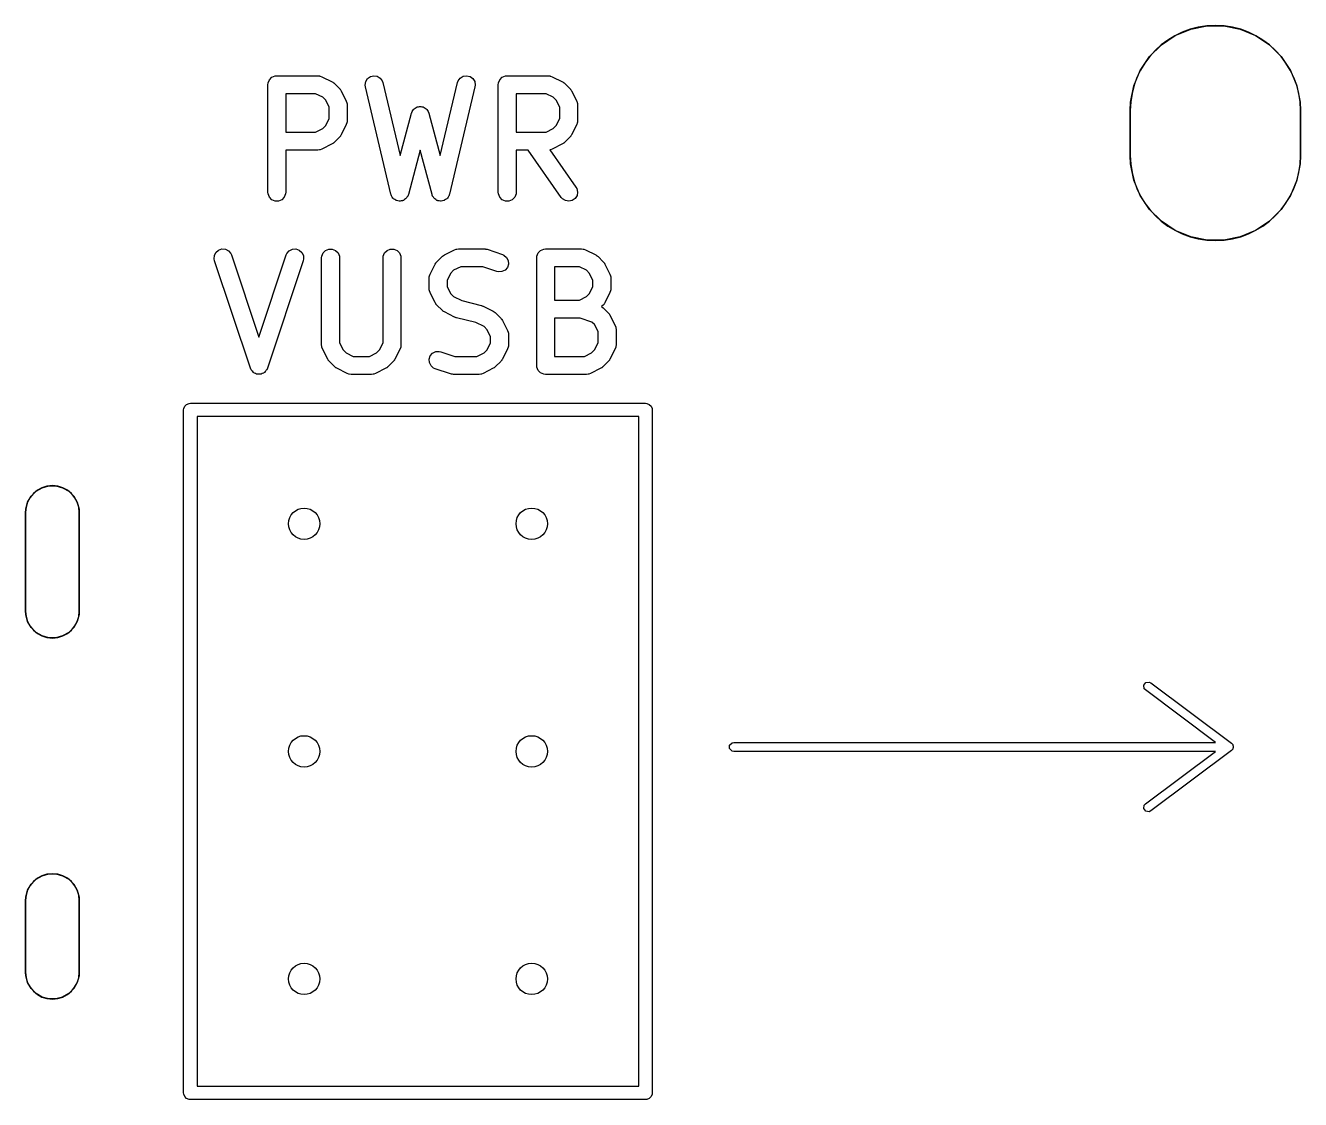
# Model space of a CAD drawing. Extents: x 0.28 to 2.12, y 0.23 to 2.15.
# Drawn here: x 0.93 to 1.49, y 0.229 to 0.701 of the extents above; entities that cross this region are included whole.
import ezdxf

# ---------------------------------------------------------------- set-up
doc = ezdxf.new("R2010")
doc.units = 0
doc.header["$MEASUREMENT"] = 0
doc.layers.add('BLACK', color=7, linetype='CONTINUOUS')

msp = doc.modelspace()

# ---------------------------------------------------------------- linework, layer by layer
at = {"layer": 'BLACK', "linetype": 'CONTINUOUS'}
for p, q in [((1.4419, 0.69918), (1.44909, 0.70061)), ((1.44909, 0.70061), (1.45642, 0.70061)), ((1.45642, 0.70061), (1.46361, 0.69918)), ((1.42903, 0.6923), (1.43512, 0.69637)), ((1.43512, 0.69637), (1.4419, 0.69918)), ((1.46361, 0.69918), (1.47039, 0.69637)), ((1.47039, 0.69637), (1.47648, 0.6923)), ((1.42384, 0.68711), (1.42903, 0.6923)), ((1.47648, 0.6923), (1.48167, 0.68711)), ((1.41977, 0.68102), (1.42384, 0.68711)), ((1.48167, 0.68711), (1.48574, 0.68102)), ((1.03708, 0.67696), (1.03817, 0.67804)), ((1.03817, 0.67804), (1.03959, 0.67863)), ((1.03959, 0.67863), (1.04035, 0.67871)), ((1.04035, 0.67871), (1.05835, 0.67871)), ((1.05835, 0.67871), (1.05912, 0.67863)), ((1.05912, 0.67863), (1.05925, 0.67858)), ((1.05925, 0.67858), (1.05939, 0.67857)), ((1.05939, 0.67857), (1.06011, 0.67829)), ((1.06011, 0.67829), (1.06461, 0.67604)), ((1.08021, 0.67745), (1.08146, 0.67835)), ((1.08146, 0.67835), (1.08295, 0.67871)), ((1.08295, 0.67871), (1.08447, 0.67846)), ((1.08447, 0.67846), (1.08578, 0.67766)), ((1.12092, 0.67766), (1.12222, 0.67846)), ((1.12222, 0.67846), (1.12374, 0.67871)), ((1.12374, 0.67871), (1.12524, 0.67835)), ((1.12524, 0.67835), (1.12648, 0.67745)), ((1.13832, 0.67696), (1.1394, 0.67804)), ((1.1394, 0.67804), (1.14082, 0.67863)), ((1.14082, 0.67863), (1.14159, 0.67871)), ((1.14159, 0.67871), (1.15959, 0.67871)), ((1.15959, 0.67871), (1.16036, 0.67863)), ((1.16036, 0.67863), (1.16049, 0.67858)), ((1.16049, 0.67858), (1.16063, 0.67857)), ((1.16063, 0.67857), (1.16135, 0.67829)), ((1.16135, 0.67829), (1.16585, 0.67604)), ((1.41696, 0.67424), (1.41977, 0.68102)), ((1.48574, 0.68102), (1.48855, 0.67424)), ((1.03642, 0.67477), (1.03649, 0.67554)), ((1.03642, 0.62753), (1.03642, 0.67477)), ((1.03649, 0.67554), (1.03708, 0.67696)), ((1.06461, 0.67604), (1.06494, 0.67583)), ((1.06494, 0.67583), (1.06504, 0.6758)), ((1.06504, 0.6758), (1.06515, 0.67571)), ((1.06515, 0.67571), (1.06527, 0.67563)), ((1.06527, 0.67563), (1.06533, 0.67555)), ((1.06533, 0.67555), (1.06564, 0.67531)), ((1.06564, 0.67531), (1.06789, 0.67306)), ((1.06789, 0.67306), (1.06813, 0.67275)), ((1.06813, 0.67275), (1.06821, 0.67269)), ((1.06821, 0.67269), (1.06829, 0.67257)), ((1.06829, 0.67257), (1.06837, 0.67246)), ((1.06837, 0.67246), (1.06841, 0.67236)), ((1.06841, 0.67236), (1.06862, 0.67203)), ((1.07916, 0.67462), (1.07941, 0.67614)), ((1.07927, 0.67386), (1.07916, 0.67462)), ((1.09052, 0.62662), (1.07927, 0.67386)), ((1.07941, 0.67614), (1.08021, 0.67745)), ((1.08578, 0.67766), (1.08668, 0.67641)), ((1.08668, 0.67641), (1.08693, 0.67568)), ((1.08693, 0.67568), (1.09456, 0.64362)), ((1.11213, 0.64362), (1.11976, 0.67568)), ((1.12742, 0.67386), (1.11618, 0.62662)), ((1.11976, 0.67568), (1.12002, 0.67641)), ((1.12002, 0.67641), (1.12092, 0.67766)), ((1.12648, 0.67745), (1.12729, 0.67614)), ((1.12729, 0.67614), (1.12753, 0.67462)), ((1.12753, 0.67462), (1.12742, 0.67386)), ((1.13765, 0.67477), (1.13773, 0.67554)), ((1.13765, 0.62753), (1.13765, 0.67477)), ((1.13773, 0.67554), (1.13832, 0.67696)), ((1.16585, 0.67604), (1.16618, 0.67583)), ((1.16618, 0.67583), (1.16628, 0.6758)), ((1.16628, 0.6758), (1.16638, 0.67571)), ((1.16638, 0.67571), (1.1665, 0.67563)), ((1.1665, 0.67563), (1.16657, 0.67555)), ((1.16657, 0.67555), (1.16687, 0.67531)), ((1.16687, 0.67531), (1.16912, 0.67306)), ((1.16912, 0.67306), (1.16937, 0.67275)), ((1.16937, 0.67275), (1.16945, 0.67269)), ((1.16945, 0.67269), (1.16952, 0.67257)), ((1.16952, 0.67257), (1.16961, 0.67246)), ((1.16961, 0.67246), (1.16965, 0.67236)), ((1.16965, 0.67236), (1.16986, 0.67203)), ((1.41553, 0.66705), (1.41696, 0.67424)), ((1.48855, 0.67424), (1.48998, 0.66705)), ((1.05742, 0.67083), (1.04429, 0.67083)), ((1.04429, 0.67083), (1.04429, 0.65396)), ((1.06052, 0.66929), (1.05742, 0.67083)), ((1.06187, 0.66794), (1.06052, 0.66929)), ((1.06341, 0.66484), (1.06187, 0.66794)), ((1.06862, 0.67203), (1.07087, 0.66753)), ((1.07087, 0.66753), (1.07115, 0.66681)), ((1.07115, 0.66681), (1.07116, 0.66667)), ((1.15866, 0.67083), (1.14553, 0.67083)), ((1.14553, 0.67083), (1.14553, 0.65396)), ((1.16176, 0.66929), (1.15866, 0.67083)), ((1.1631, 0.66794), (1.16176, 0.66929)), ((1.16465, 0.66484), (1.1631, 0.66794)), ((1.16986, 0.67203), (1.17211, 0.66753)), ((1.17211, 0.66753), (1.17239, 0.66681)), ((1.17239, 0.66681), (1.1724, 0.66667)), ((1.41535, 0.66339), (1.41553, 0.66705)), ((1.48998, 0.66705), (1.49016, 0.66339)), ((1.06341, 0.65995), (1.06341, 0.66484)), ((1.07116, 0.66667), (1.07121, 0.66654)), ((1.07121, 0.66654), (1.07129, 0.66577)), ((1.07129, 0.66577), (1.07129, 0.65902)), ((1.09456, 0.64362), (1.09954, 0.66229)), ((1.09954, 0.66229), (1.09961, 0.66247)), ((1.09961, 0.66247), (1.09962, 0.66254)), ((1.09962, 0.66254), (1.09967, 0.66263)), ((1.09967, 0.66263), (1.09981, 0.66301)), ((1.09981, 0.66301), (1.10013, 0.66342)), ((1.10013, 0.66342), (1.10039, 0.66387)), ((1.10039, 0.66387), (1.10059, 0.66403)), ((1.10059, 0.66403), (1.10075, 0.66423)), ((1.10075, 0.66423), (1.1012, 0.66449)), ((1.1012, 0.66449), (1.10161, 0.66481)), ((1.10161, 0.66481), (1.10186, 0.66487)), ((1.10186, 0.66487), (1.10208, 0.665)), ((1.10208, 0.665), (1.10259, 0.66507)), ((1.10259, 0.66507), (1.10309, 0.6652)), ((1.10309, 0.6652), (1.10335, 0.66517)), ((1.10335, 0.66517), (1.1036, 0.6652)), ((1.1036, 0.6652), (1.1041, 0.66507)), ((1.1041, 0.66507), (1.10462, 0.665)), ((1.10462, 0.665), (1.10484, 0.66487)), ((1.10484, 0.66487), (1.10508, 0.66481)), ((1.10508, 0.66481), (1.1055, 0.66449)), ((1.1055, 0.66449), (1.10595, 0.66423)), ((1.10595, 0.66423), (1.1061, 0.66403)), ((1.1061, 0.66403), (1.1063, 0.66387)), ((1.1063, 0.66387), (1.10656, 0.66342)), ((1.10656, 0.66342), (1.10688, 0.66301)), ((1.10688, 0.66301), (1.10702, 0.66263)), ((1.10702, 0.66263), (1.10707, 0.66254)), ((1.10707, 0.66254), (1.10708, 0.66247)), ((1.10708, 0.66247), (1.10715, 0.66229)), ((1.10715, 0.66229), (1.11213, 0.64362)), ((1.16465, 0.65995), (1.16465, 0.66484)), ((1.1724, 0.66667), (1.17245, 0.66654)), ((1.17245, 0.66654), (1.17253, 0.66577)), ((1.17253, 0.66577), (1.17253, 0.65902)), ((1.41535, 0.6437), (1.41535, 0.66339)), ((1.41535, 0.66339), (1.41535, 0.6437)), ((1.49016, 0.66339), (1.49016, 0.6437)), ((1.49016, 0.6437), (1.49016, 0.66339)), ((1.05742, 0.65396), (1.06052, 0.65551)), ((1.06052, 0.65551), (1.06187, 0.65686)), ((1.06187, 0.65686), (1.06341, 0.65995)), ((1.07087, 0.65726), (1.06862, 0.65276)), ((1.07115, 0.65798), (1.07087, 0.65726)), ((1.07116, 0.65812), (1.07115, 0.65798)), ((1.07121, 0.65826), (1.07116, 0.65812)), ((1.07129, 0.65902), (1.07121, 0.65826)), ((1.15866, 0.65396), (1.16176, 0.65551)), ((1.16176, 0.65551), (1.1631, 0.65686)), ((1.1631, 0.65686), (1.16465, 0.65995)), ((1.17211, 0.65726), (1.16986, 0.65276)), ((1.17239, 0.65798), (1.17211, 0.65726)), ((1.1724, 0.65812), (1.17239, 0.65798)), ((1.17245, 0.65826), (1.1724, 0.65812)), ((1.17253, 0.65902), (1.17245, 0.65826)), ((1.04429, 0.65396), (1.05742, 0.65396)), ((1.06789, 0.65174), (1.06564, 0.64949)), ((1.06813, 0.65204), (1.06789, 0.65174)), ((1.06821, 0.65211), (1.06813, 0.65204)), ((1.06829, 0.65223), (1.06821, 0.65211)), ((1.06837, 0.65234), (1.06829, 0.65223)), ((1.06841, 0.65243), (1.06837, 0.65234)), ((1.06862, 0.65276), (1.06841, 0.65243)), ((1.14553, 0.65396), (1.15866, 0.65396)), ((1.16912, 0.65174), (1.16687, 0.64949)), ((1.16937, 0.65204), (1.16912, 0.65174)), ((1.16945, 0.65211), (1.16937, 0.65204)), ((1.16952, 0.65223), (1.16945, 0.65211)), ((1.16961, 0.65234), (1.16952, 0.65223)), ((1.16965, 0.65243), (1.16961, 0.65234)), ((1.16986, 0.65276), (1.16965, 0.65243)), ((1.05835, 0.64609), (1.04429, 0.64609)), ((1.04429, 0.64609), (1.04429, 0.62753)), ((1.05912, 0.64616), (1.05835, 0.64609)), ((1.05925, 0.64622), (1.05912, 0.64616)), ((1.05939, 0.64623), (1.05925, 0.64622)), ((1.06011, 0.6465), (1.05939, 0.64623)), ((1.06461, 0.64875), (1.06011, 0.6465)), ((1.06494, 0.64896), (1.06461, 0.64875)), ((1.06504, 0.649), (1.06494, 0.64896)), ((1.06515, 0.64909), (1.06504, 0.649)), ((1.06527, 0.64916), (1.06515, 0.64909)), ((1.06533, 0.64924), (1.06527, 0.64916)), ((1.06564, 0.64949), (1.06533, 0.64924)), ((1.10335, 0.64599), (1.09815, 0.62651)), ((1.10854, 0.62651), (1.10335, 0.64599)), ((1.15079, 0.64609), (1.14553, 0.64609)), ((1.14553, 0.64609), (1.14553, 0.62753)), ((1.16536, 0.62527), (1.15079, 0.64609)), ((1.16036, 0.64616), (1.16035, 0.64616)), ((1.16035, 0.64616), (1.17181, 0.62978)), ((1.16049, 0.64622), (1.16036, 0.64616)), ((1.16063, 0.64623), (1.16049, 0.64622)), ((1.16135, 0.6465), (1.16063, 0.64623)), ((1.16585, 0.64875), (1.16135, 0.6465)), ((1.16618, 0.64896), (1.16585, 0.64875)), ((1.16628, 0.649), (1.16618, 0.64896)), ((1.16638, 0.64909), (1.16628, 0.649)), ((1.1665, 0.64916), (1.16638, 0.64909)), ((1.16657, 0.64924), (1.1665, 0.64916)), ((1.16687, 0.64949), (1.16657, 0.64924)), ((1.41553, 0.64003), (1.41535, 0.6437)), ((1.41696, 0.63284), (1.41553, 0.64003)), ((1.48998, 0.64003), (1.48855, 0.63284)), ((1.49016, 0.6437), (1.48998, 0.64003)), ((1.03649, 0.62676), (1.03642, 0.62753)), ((1.04429, 0.62753), (1.04422, 0.62676)), ((1.13773, 0.62676), (1.13765, 0.62753)), ((1.14553, 0.62753), (1.14545, 0.62676)), ((1.17181, 0.62978), (1.17219, 0.62911)), ((1.17219, 0.62911), (1.17252, 0.62761)), ((1.17252, 0.62761), (1.17226, 0.6261)), ((1.41977, 0.62607), (1.41696, 0.63284)), ((1.48855, 0.63284), (1.48574, 0.62607)), ((1.03708, 0.62534), (1.03649, 0.62676)), ((1.03817, 0.62425), (1.03708, 0.62534)), ((1.03959, 0.62367), (1.03817, 0.62425)), ((1.04112, 0.62367), (1.03959, 0.62367)), ((1.04254, 0.62425), (1.04112, 0.62367)), ((1.04363, 0.62534), (1.04254, 0.62425)), ((1.04422, 0.62676), (1.04363, 0.62534)), ((1.09061, 0.62635), (1.09052, 0.62662)), ((1.09062, 0.62626), (1.09061, 0.62635)), ((1.09067, 0.62617), (1.09062, 0.62626)), ((1.09077, 0.62589), (1.09067, 0.62617)), ((1.0911, 0.62542), (1.09077, 0.62589)), ((1.09139, 0.62493), (1.0911, 0.62542)), ((1.09155, 0.6248), (1.09139, 0.62493)), ((1.09167, 0.62464), (1.09155, 0.6248)), ((1.09216, 0.62434), (1.09167, 0.62464)), ((1.09261, 0.62399), (1.09216, 0.62434)), ((1.09281, 0.62394), (1.09261, 0.62399)), ((1.09298, 0.62384), (1.09281, 0.62394)), ((1.09354, 0.62375), (1.09298, 0.62384)), ((1.09409, 0.6236), (1.09354, 0.62375)), ((1.0943, 0.62362), (1.09409, 0.6236)), ((1.09449, 0.62359), (1.0943, 0.62362)), ((1.09505, 0.62373), (1.09449, 0.62359)), ((1.09562, 0.6238), (1.09505, 0.62373)), ((1.09579, 0.6239), (1.09562, 0.6238)), ((1.09599, 0.62395), (1.09579, 0.6239)), ((1.09645, 0.62428), (1.09599, 0.62395)), ((1.09695, 0.62457), (1.09645, 0.62428)), ((1.09707, 0.62473), (1.09695, 0.62457)), ((1.09723, 0.62485), (1.09707, 0.62473)), ((1.09753, 0.62534), (1.09723, 0.62485)), ((1.09788, 0.62579), (1.09753, 0.62534)), ((1.09799, 0.62607), (1.09788, 0.62579)), ((1.09804, 0.62616), (1.09799, 0.62607)), ((1.09805, 0.62625), (1.09804, 0.62616)), ((1.09815, 0.62651), (1.09805, 0.62625)), ((1.10864, 0.62625), (1.10854, 0.62651)), ((1.10865, 0.62616), (1.10864, 0.62625)), ((1.10871, 0.62607), (1.10865, 0.62616)), ((1.10881, 0.62579), (1.10871, 0.62607)), ((1.10916, 0.62534), (1.10881, 0.62579)), ((1.10946, 0.62485), (1.10916, 0.62534)), ((1.10962, 0.62473), (1.10946, 0.62485)), ((1.10975, 0.62457), (1.10962, 0.62473)), ((1.11024, 0.62428), (1.10975, 0.62457)), ((1.1107, 0.62395), (1.11024, 0.62428)), ((1.1109, 0.6239), (1.1107, 0.62395)), ((1.11108, 0.6238), (1.1109, 0.6239)), ((1.11164, 0.62373), (1.11108, 0.6238)), ((1.1122, 0.62359), (1.11164, 0.62373)), ((1.1124, 0.62362), (1.1122, 0.62359)), ((1.1126, 0.6236), (1.1124, 0.62362)), ((1.11315, 0.62375), (1.1126, 0.6236)), ((1.11371, 0.62384), (1.11315, 0.62375)), ((1.11389, 0.62394), (1.11371, 0.62384)), ((1.11408, 0.62399), (1.11389, 0.62394)), ((1.11454, 0.62434), (1.11408, 0.62399)), ((1.11502, 0.62464), (1.11454, 0.62434)), ((1.11514, 0.6248), (1.11502, 0.62464)), ((1.1153, 0.62493), (1.11514, 0.6248)), ((1.11559, 0.62542), (1.1153, 0.62493)), ((1.11592, 0.62589), (1.11559, 0.62542)), ((1.11602, 0.62617), (1.11592, 0.62589)), ((1.11607, 0.62626), (1.11602, 0.62617)), ((1.11608, 0.62635), (1.11607, 0.62626)), ((1.11618, 0.62662), (1.11608, 0.62635)), ((1.13832, 0.62534), (1.13773, 0.62676)), ((1.1394, 0.62425), (1.13832, 0.62534)), ((1.14082, 0.62367), (1.1394, 0.62425)), ((1.14236, 0.62367), (1.14082, 0.62367)), ((1.14378, 0.62425), (1.14236, 0.62367)), ((1.14487, 0.62534), (1.14378, 0.62425)), ((1.14545, 0.62676), (1.14487, 0.62534)), ((1.16587, 0.62468), (1.16536, 0.62527)), ((1.16716, 0.62386), (1.16587, 0.62468)), ((1.16867, 0.62359), (1.16716, 0.62386)), ((1.17017, 0.62392), (1.16867, 0.62359)), ((1.17143, 0.6248), (1.17017, 0.62392)), ((1.17226, 0.6261), (1.17143, 0.6248)), ((1.42384, 0.61997), (1.41977, 0.62607)), ((1.48574, 0.62607), (1.48167, 0.61997)), ((1.42903, 0.61479), (1.42384, 0.61997)), ((1.48167, 0.61997), (1.47648, 0.61479)), ((1.43512, 0.61072), (1.42903, 0.61479)), ((1.4419, 0.60791), (1.43512, 0.61072)), ((1.47039, 0.61072), (1.46361, 0.60791)), ((1.47648, 0.61479), (1.47039, 0.61072)), ((1.44909, 0.60648), (1.4419, 0.60791)), ((1.45642, 0.60648), (1.44909, 0.60648)), ((1.46361, 0.60791), (1.45642, 0.60648)), ((1.01283, 0.59822), (1.01294, 0.59975)), ((1.01294, 0.59975), (1.01362, 0.60112)), ((1.01362, 0.60112), (1.01478, 0.60213)), ((1.01478, 0.60213), (1.01624, 0.60262)), ((1.01624, 0.60262), (1.01777, 0.60251)), ((1.01777, 0.60251), (1.01915, 0.60182)), ((1.01915, 0.60182), (1.02015, 0.60066)), ((1.02015, 0.60066), (1.02047, 0.59996)), ((1.02047, 0.59996), (1.03248, 0.56392)), ((1.03248, 0.56392), (1.04449, 0.59996)), ((1.04449, 0.59996), (1.04481, 0.60066)), ((1.04481, 0.60066), (1.04581, 0.60182)), ((1.04581, 0.60182), (1.04719, 0.60251)), ((1.04719, 0.60251), (1.04872, 0.60262)), ((1.04872, 0.60262), (1.05018, 0.60213)), ((1.05018, 0.60213), (1.05134, 0.60112)), ((1.05134, 0.60112), (1.05203, 0.59975)), ((1.05203, 0.59975), (1.05213, 0.59822)), ((1.06004, 0.59871), (1.06011, 0.59948)), ((1.06011, 0.59948), (1.0607, 0.6009)), ((1.0607, 0.6009), (1.06179, 0.60198)), ((1.06179, 0.60198), (1.06321, 0.60257)), ((1.06321, 0.60257), (1.06474, 0.60257)), ((1.06474, 0.60257), (1.06616, 0.60198)), ((1.06616, 0.60198), (1.06725, 0.6009)), ((1.06725, 0.6009), (1.06784, 0.59948)), ((1.06784, 0.59948), (1.06791, 0.59871)), ((1.08704, 0.59871), (1.08711, 0.59948)), ((1.08711, 0.59948), (1.0877, 0.6009)), ((1.0877, 0.6009), (1.08879, 0.60198)), ((1.08879, 0.60198), (1.0902, 0.60257)), ((1.0902, 0.60257), (1.09174, 0.60257)), ((1.09174, 0.60257), (1.09316, 0.60198)), ((1.09316, 0.60198), (1.09425, 0.6009)), ((1.09425, 0.6009), (1.09483, 0.59948)), ((1.09483, 0.59948), (1.09491, 0.59871)), ((1.11294, 0.59925), (1.11324, 0.59949)), ((1.11324, 0.59949), (1.11331, 0.59957)), ((1.11331, 0.59957), (1.11342, 0.59965)), ((1.11342, 0.59965), (1.11353, 0.59973)), ((1.11353, 0.59973), (1.11363, 0.59977)), ((1.11363, 0.59977), (1.11396, 0.59998)), ((1.11396, 0.59998), (1.11846, 0.60223)), ((1.11846, 0.60223), (1.11918, 0.60251)), ((1.11918, 0.60251), (1.11932, 0.60252)), ((1.11932, 0.60252), (1.11945, 0.60257)), ((1.11945, 0.60257), (1.12022, 0.60265)), ((1.12022, 0.60265), (1.13147, 0.60265)), ((1.13147, 0.60265), (1.13186, 0.60261)), ((1.13186, 0.60261), (1.13196, 0.60262)), ((1.13196, 0.60262), (1.1321, 0.60259)), ((1.1321, 0.60259), (1.13224, 0.60257)), ((1.13224, 0.60257), (1.13233, 0.60253)), ((1.13233, 0.60253), (1.13271, 0.60245)), ((1.13271, 0.60245), (1.13946, 0.6002)), ((1.13946, 0.6002), (1.14017, 0.59988)), ((1.14017, 0.59988), (1.14133, 0.59888)), ((1.15453, 0.59871), (1.1546, 0.59948)), ((1.1546, 0.59948), (1.15519, 0.6009)), ((1.15519, 0.6009), (1.15628, 0.60198)), ((1.15628, 0.60198), (1.1577, 0.60257)), ((1.1577, 0.60257), (1.15846, 0.60265)), ((1.15846, 0.60265), (1.17421, 0.60265)), ((1.17421, 0.60265), (1.17498, 0.60257)), ((1.17498, 0.60257), (1.17511, 0.60252)), ((1.17511, 0.60252), (1.17525, 0.60251)), ((1.17525, 0.60251), (1.17597, 0.60223)), ((1.17597, 0.60223), (1.18047, 0.59998)), ((1.18047, 0.59998), (1.1808, 0.59977)), ((1.1808, 0.59977), (1.1809, 0.59973)), ((1.1809, 0.59973), (1.18101, 0.59965)), ((1.18101, 0.59965), (1.18113, 0.59957)), ((1.18113, 0.59957), (1.18119, 0.59949)), ((1.18119, 0.59949), (1.1815, 0.59925)), ((1.013, 0.59747), (1.01283, 0.59822)), ((1.02875, 0.55022), (1.013, 0.59747)), ((1.05196, 0.59747), (1.03622, 0.55022)), ((1.05213, 0.59822), (1.05196, 0.59747)), ((1.06004, 0.56047), (1.06004, 0.59871)), ((1.06791, 0.59871), (1.06791, 0.5614)), ((1.08704, 0.5614), (1.08704, 0.59871)), ((1.09491, 0.59871), (1.09491, 0.56047)), ((1.1077, 0.59147), (1.10995, 0.59597)), ((1.10995, 0.59597), (1.11016, 0.5963)), ((1.11016, 0.5963), (1.1102, 0.5964)), ((1.1102, 0.5964), (1.11029, 0.59651)), ((1.11029, 0.59651), (1.11036, 0.59663)), ((1.11036, 0.59663), (1.11044, 0.59669)), ((1.11044, 0.59669), (1.11069, 0.597)), ((1.11069, 0.597), (1.11294, 0.59925)), ((1.12115, 0.59477), (1.11805, 0.59323)), ((1.13083, 0.59477), (1.12115, 0.59477)), ((1.13697, 0.59273), (1.13083, 0.59477)), ((1.14164, 0.59451), (1.14063, 0.59335)), ((1.14133, 0.59888), (1.14201, 0.5975)), ((1.14212, 0.59597), (1.14164, 0.59451)), ((1.14201, 0.5975), (1.14212, 0.59597)), ((1.15453, 0.55147), (1.15453, 0.59871)), ((1.17328, 0.59477), (1.1624, 0.59477)), ((1.1624, 0.59477), (1.1624, 0.58015)), ((1.17638, 0.59323), (1.17328, 0.59477)), ((1.1815, 0.59925), (1.18375, 0.597)), ((1.18375, 0.597), (1.18399, 0.59669)), ((1.18399, 0.59669), (1.18407, 0.59663)), ((1.18407, 0.59663), (1.18415, 0.59651)), ((1.18415, 0.59651), (1.18424, 0.5964)), ((1.18424, 0.5964), (1.18427, 0.5963)), ((1.18427, 0.5963), (1.18448, 0.59597)), ((1.18448, 0.59597), (1.18673, 0.59147)), ((1.10728, 0.58971), (1.10736, 0.59048)), ((1.10728, 0.58521), (1.10728, 0.58971)), ((1.10736, 0.59048), (1.10741, 0.59061)), ((1.10741, 0.59061), (1.10742, 0.59075)), ((1.10742, 0.59075), (1.1077, 0.59147)), ((1.11671, 0.59188), (1.11516, 0.58878)), ((1.11516, 0.58878), (1.11516, 0.58614)), ((1.11805, 0.59323), (1.11671, 0.59188)), ((1.13772, 0.59256), (1.13697, 0.59273)), ((1.13926, 0.59266), (1.13772, 0.59256)), ((1.14063, 0.59335), (1.13926, 0.59266)), ((1.17773, 0.59188), (1.17638, 0.59323)), ((1.17927, 0.58878), (1.17773, 0.59188)), ((1.17927, 0.58614), (1.17927, 0.58878)), ((1.18673, 0.59147), (1.18701, 0.59075)), ((1.18701, 0.59075), (1.18702, 0.59061)), ((1.18702, 0.59061), (1.18707, 0.59048)), ((1.18707, 0.59048), (1.18715, 0.58971)), ((1.18715, 0.58971), (1.18715, 0.58521)), ((1.10736, 0.58444), (1.10728, 0.58521)), ((1.10741, 0.58431), (1.10736, 0.58444)), ((1.10742, 0.58417), (1.10741, 0.58431)), ((1.1077, 0.58345), (1.10742, 0.58417)), ((1.10995, 0.57895), (1.1077, 0.58345)), ((1.11516, 0.58614), (1.11671, 0.58305)), ((1.11671, 0.58305), (1.11805, 0.5817)), ((1.17638, 0.5817), (1.17773, 0.58305)), ((1.17773, 0.58305), (1.17927, 0.58614)), ((1.18673, 0.58345), (1.18448, 0.57895)), ((1.18701, 0.58417), (1.18673, 0.58345)), ((1.18702, 0.58431), (1.18701, 0.58417)), ((1.18707, 0.58444), (1.18702, 0.58431)), ((1.18715, 0.58521), (1.18707, 0.58444)), ((1.11016, 0.57862), (1.10995, 0.57895)), ((1.1102, 0.57853), (1.11016, 0.57862)), ((1.11029, 0.57842), (1.1102, 0.57853)), ((1.11036, 0.5783), (1.11029, 0.57842)), ((1.11044, 0.57823), (1.11036, 0.5783)), ((1.11069, 0.57793), (1.11044, 0.57823)), ((1.11294, 0.57568), (1.11069, 0.57793)), ((1.11805, 0.5817), (1.12159, 0.57993)), ((1.12159, 0.57993), (1.13017, 0.57778)), ((1.13017, 0.57778), (1.13023, 0.57776)), ((1.13023, 0.57776), (1.13026, 0.57776)), ((1.13026, 0.57776), (1.13058, 0.57764)), ((1.13058, 0.57764), (1.1309, 0.57752)), ((1.1309, 0.57752), (1.13092, 0.57751)), ((1.13092, 0.57751), (1.13098, 0.57749)), ((1.13098, 0.57749), (1.13548, 0.57524)), ((1.1624, 0.58015), (1.17328, 0.58015)), ((1.17328, 0.58015), (1.17638, 0.5817)), ((1.18375, 0.57793), (1.18308, 0.57727)), ((1.18308, 0.57727), (1.18315, 0.57724)), ((1.18315, 0.57724), (1.18375, 0.57675)), ((1.18399, 0.57823), (1.18375, 0.57793)), ((1.18407, 0.5783), (1.18399, 0.57823)), ((1.18415, 0.57842), (1.18407, 0.5783)), ((1.18424, 0.57853), (1.18415, 0.57842)), ((1.18427, 0.57862), (1.18424, 0.57853)), ((1.18448, 0.57895), (1.18427, 0.57862)), ((1.11324, 0.57543), (1.11294, 0.57568)), ((1.11331, 0.57535), (1.11324, 0.57543)), ((1.11342, 0.57528), (1.11331, 0.57535)), ((1.11353, 0.57519), (1.11342, 0.57528)), ((1.11363, 0.57515), (1.11353, 0.57519)), ((1.11396, 0.57494), (1.11363, 0.57515)), ((1.11846, 0.57269), (1.11396, 0.57494)), ((1.11851, 0.57267), (1.11846, 0.57269)), ((1.11854, 0.57265), (1.11851, 0.57267)), ((1.11886, 0.57254), (1.11854, 0.57265)), ((1.11918, 0.57242), (1.11886, 0.57254)), ((1.11921, 0.57241), (1.11918, 0.57242)), ((1.11926, 0.57239), (1.11921, 0.57241)), ((1.12784, 0.57025), (1.11926, 0.57239)), ((1.13548, 0.57524), (1.13581, 0.57503)), ((1.13581, 0.57503), (1.1359, 0.57499)), ((1.1359, 0.57499), (1.13601, 0.5749)), ((1.13601, 0.5749), (1.13613, 0.57482)), ((1.13613, 0.57482), (1.1362, 0.57475)), ((1.1362, 0.57475), (1.1365, 0.5745)), ((1.1365, 0.5745), (1.13875, 0.57225)), ((1.13875, 0.57225), (1.139, 0.57195)), ((1.139, 0.57195), (1.13908, 0.57188)), ((1.13908, 0.57188), (1.13915, 0.57176)), ((1.13915, 0.57176), (1.13924, 0.57165)), ((1.13924, 0.57165), (1.13928, 0.57156)), ((1.13928, 0.57156), (1.13949, 0.57123)), ((1.17357, 0.57228), (1.1624, 0.57228)), ((1.1624, 0.57228), (1.1624, 0.5554)), ((1.17883, 0.57052), (1.17357, 0.57228)), ((1.18375, 0.57675), (1.186, 0.5745)), ((1.186, 0.5745), (1.18624, 0.5742)), ((1.18624, 0.5742), (1.18632, 0.57413)), ((1.18632, 0.57413), (1.1864, 0.57401)), ((1.1864, 0.57401), (1.18648, 0.5739)), ((1.18648, 0.5739), (1.18652, 0.57381)), ((1.18652, 0.57381), (1.18673, 0.57347)), ((1.18673, 0.57347), (1.18898, 0.56898)), ((1.13139, 0.56848), (1.12784, 0.57025)), ((1.13273, 0.56713), (1.13139, 0.56848)), ((1.13428, 0.56404), (1.13273, 0.56713)), ((1.13949, 0.57123), (1.14174, 0.56673)), ((1.14174, 0.56673), (1.14201, 0.56601)), ((1.14201, 0.56601), (1.14202, 0.56586)), ((1.14202, 0.56586), (1.14208, 0.56573)), ((1.17998, 0.56938), (1.17883, 0.57052)), ((1.18152, 0.56629), (1.17998, 0.56938)), ((1.18152, 0.5614), (1.18152, 0.56629)), ((1.18898, 0.56898), (1.18926, 0.56825)), ((1.18926, 0.56825), (1.18927, 0.56811)), ((1.18927, 0.56811), (1.18932, 0.56798)), ((1.18932, 0.56798), (1.1894, 0.56721)), ((1.1894, 0.56721), (1.1894, 0.56047)), ((1.06011, 0.5597), (1.06004, 0.56047)), ((1.06791, 0.5614), (1.06946, 0.5583)), ((1.08549, 0.5583), (1.08704, 0.5614)), ((1.09491, 0.56047), (1.09483, 0.5597)), ((1.13273, 0.5583), (1.13428, 0.5614)), ((1.13428, 0.5614), (1.13428, 0.56404)), ((1.14208, 0.56573), (1.14215, 0.56497)), ((1.14215, 0.56047), (1.14208, 0.5597)), ((1.14215, 0.56497), (1.14215, 0.56047)), ((1.17998, 0.5583), (1.18152, 0.5614)), ((1.1894, 0.56047), (1.18932, 0.5597)), ((1.06017, 0.55957), (1.06011, 0.5597)), ((1.06018, 0.55943), (1.06017, 0.55957)), ((1.06045, 0.55871), (1.06018, 0.55943)), ((1.0627, 0.55421), (1.06045, 0.55871)), ((1.06946, 0.5583), (1.07081, 0.55695)), ((1.07081, 0.55695), (1.0739, 0.5554)), ((1.0739, 0.5554), (1.08104, 0.5554)), ((1.08104, 0.5554), (1.08414, 0.55695)), ((1.08414, 0.55695), (1.08549, 0.5583)), ((1.09449, 0.55871), (1.09224, 0.55421)), ((1.09477, 0.55943), (1.09449, 0.55871)), ((1.09478, 0.55957), (1.09477, 0.55943)), ((1.09483, 0.5597), (1.09478, 0.55957)), ((1.10731, 0.55421), (1.1078, 0.55567)), ((1.1078, 0.55567), (1.10881, 0.55683)), ((1.10881, 0.55683), (1.11018, 0.55751)), ((1.11018, 0.55751), (1.11171, 0.55762)), ((1.11171, 0.55762), (1.11247, 0.55745)), ((1.11247, 0.55745), (1.11861, 0.5554)), ((1.11861, 0.5554), (1.12829, 0.5554)), ((1.12829, 0.5554), (1.13139, 0.55695)), ((1.13139, 0.55695), (1.13273, 0.5583)), ((1.14174, 0.55871), (1.13949, 0.55421)), ((1.14201, 0.55943), (1.14174, 0.55871)), ((1.14202, 0.55957), (1.14201, 0.55943)), ((1.14208, 0.5597), (1.14202, 0.55957)), ((1.1624, 0.5554), (1.17553, 0.5554)), ((1.17553, 0.5554), (1.17863, 0.55695)), ((1.17863, 0.55695), (1.17998, 0.5583)), ((1.18898, 0.55871), (1.18673, 0.55421)), ((1.18926, 0.55943), (1.18898, 0.55871)), ((1.18927, 0.55957), (1.18926, 0.55943)), ((1.18932, 0.5597), (1.18927, 0.55957)), ((1.02906, 0.54952), (1.02875, 0.55022)), ((1.02924, 0.5493), (1.02906, 0.54952)), ((1.02937, 0.54905), (1.02924, 0.5493)), ((1.02974, 0.54873), (1.02937, 0.54905)), ((1.03559, 0.54905), (1.03522, 0.54873)), ((1.03572, 0.5493), (1.03559, 0.54905)), ((1.0359, 0.54952), (1.03572, 0.5493)), ((1.03622, 0.55022), (1.0359, 0.54952)), ((1.06291, 0.55387), (1.0627, 0.55421)), ((1.06295, 0.55378), (1.06291, 0.55387)), ((1.06304, 0.55367), (1.06295, 0.55378)), ((1.06312, 0.55355), (1.06304, 0.55367)), ((1.06319, 0.55348), (1.06312, 0.55355)), ((1.06344, 0.55318), (1.06319, 0.55348)), ((1.06569, 0.55093), (1.06344, 0.55318)), ((1.06599, 0.55068), (1.06569, 0.55093)), ((1.06606, 0.55061), (1.06599, 0.55068)), ((1.06618, 0.55053), (1.06606, 0.55061)), ((1.06629, 0.55044), (1.06618, 0.55053)), ((1.06638, 0.5504), (1.06629, 0.55044)), ((1.06672, 0.5502), (1.06638, 0.5504)), ((1.07121, 0.54795), (1.06672, 0.5502)), ((1.08823, 0.5502), (1.08373, 0.54795)), ((1.08856, 0.5504), (1.08823, 0.5502)), ((1.08866, 0.55044), (1.08856, 0.5504)), ((1.08877, 0.55053), (1.08866, 0.55044)), ((1.08889, 0.55061), (1.08877, 0.55053)), ((1.08896, 0.55068), (1.08889, 0.55061)), ((1.08926, 0.55093), (1.08896, 0.55068)), ((1.09151, 0.55318), (1.08926, 0.55093)), ((1.09175, 0.55348), (1.09151, 0.55318)), ((1.09183, 0.55355), (1.09175, 0.55348)), ((1.09191, 0.55367), (1.09183, 0.55355)), ((1.092, 0.55378), (1.09191, 0.55367)), ((1.09204, 0.55388), (1.092, 0.55378)), ((1.09224, 0.55421), (1.09204, 0.55388)), ((1.10742, 0.55268), (1.10731, 0.55421)), ((1.10811, 0.5513), (1.10742, 0.55268)), ((1.10927, 0.5503), (1.10811, 0.5513)), ((1.10998, 0.54998), (1.10927, 0.5503)), ((1.11672, 0.54773), (1.10998, 0.54998)), ((1.13548, 0.5502), (1.13098, 0.54795)), ((1.13581, 0.5504), (1.13548, 0.5502)), ((1.1359, 0.55044), (1.13581, 0.5504)), ((1.13601, 0.55053), (1.1359, 0.55044)), ((1.13613, 0.55061), (1.13601, 0.55053)), ((1.1362, 0.55068), (1.13613, 0.55061)), ((1.1365, 0.55093), (1.1362, 0.55068)), ((1.13875, 0.55318), (1.1365, 0.55093)), ((1.139, 0.55348), (1.13875, 0.55318)), ((1.13908, 0.55355), (1.139, 0.55348)), ((1.13915, 0.55367), (1.13908, 0.55355)), ((1.13924, 0.55378), (1.13915, 0.55367)), ((1.13928, 0.55388), (1.13924, 0.55378)), ((1.13949, 0.55421), (1.13928, 0.55388)), ((1.1546, 0.5507), (1.15453, 0.55147)), ((1.15519, 0.54928), (1.1546, 0.5507)), ((1.15628, 0.54819), (1.15519, 0.54928)), ((1.18272, 0.5502), (1.17822, 0.54795)), ((1.18305, 0.5504), (1.18272, 0.5502)), ((1.18315, 0.55044), (1.18305, 0.5504)), ((1.18326, 0.55053), (1.18315, 0.55044)), ((1.18338, 0.55061), (1.18326, 0.55053)), ((1.18344, 0.55068), (1.18338, 0.55061)), ((1.18375, 0.55093), (1.18344, 0.55068)), ((1.186, 0.55318), (1.18375, 0.55093)), ((1.18624, 0.55348), (1.186, 0.55318)), ((1.18632, 0.55355), (1.18624, 0.55348)), ((1.1864, 0.55367), (1.18632, 0.55355)), ((1.18648, 0.55378), (1.1864, 0.55367)), ((1.18652, 0.55388), (1.18648, 0.55378)), ((1.18673, 0.55421), (1.18652, 0.55388)), ((1.03007, 0.54836), (1.02974, 0.54873)), ((1.03032, 0.54823), (1.03007, 0.54836)), ((1.03053, 0.54805), (1.03032, 0.54823)), ((1.031, 0.54789), (1.03053, 0.54805)), ((1.03144, 0.54767), (1.031, 0.54789)), ((1.03172, 0.54765), (1.03144, 0.54767)), ((1.03199, 0.54756), (1.03172, 0.54765)), ((1.03248, 0.5476), (1.03199, 0.54756)), ((1.03297, 0.54756), (1.03248, 0.5476)), ((1.03324, 0.54765), (1.03297, 0.54756)), ((1.03352, 0.54767), (1.03324, 0.54765)), ((1.03396, 0.54789), (1.03352, 0.54767)), ((1.03443, 0.54805), (1.03396, 0.54789)), ((1.03464, 0.54823), (1.03443, 0.54805)), ((1.03489, 0.54836), (1.03464, 0.54823)), ((1.03522, 0.54873), (1.03489, 0.54836)), ((1.07194, 0.54767), (1.07121, 0.54795)), ((1.07208, 0.54766), (1.07194, 0.54767)), ((1.07221, 0.54761), (1.07208, 0.54766)), ((1.07298, 0.54753), (1.07221, 0.54761)), ((1.08197, 0.54753), (1.07298, 0.54753)), ((1.08274, 0.54761), (1.08197, 0.54753)), ((1.08287, 0.54766), (1.08274, 0.54761)), ((1.08301, 0.54767), (1.08287, 0.54766)), ((1.08373, 0.54795), (1.08301, 0.54767)), ((1.11711, 0.54765), (1.11672, 0.54773)), ((1.1172, 0.54761), (1.11711, 0.54765)), ((1.11734, 0.54759), (1.1172, 0.54761)), ((1.11748, 0.54756), (1.11734, 0.54759)), ((1.11758, 0.54757), (1.11748, 0.54756)), ((1.11797, 0.54753), (1.11758, 0.54757)), ((1.12922, 0.54753), (1.11797, 0.54753)), ((1.12999, 0.54761), (1.12922, 0.54753)), ((1.13012, 0.54766), (1.12999, 0.54761)), ((1.13026, 0.54767), (1.13012, 0.54766)), ((1.13098, 0.54795), (1.13026, 0.54767)), ((1.1577, 0.54761), (1.15628, 0.54819)), ((1.15846, 0.54753), (1.1577, 0.54761)), ((1.17646, 0.54753), (1.15846, 0.54753)), ((1.17723, 0.54761), (1.17646, 0.54753)), ((1.17736, 0.54766), (1.17723, 0.54761)), ((1.1775, 0.54767), (1.17736, 0.54766)), ((1.17822, 0.54795), (1.1775, 0.54767)), ((0.99941, 0.53189), (0.99947, 0.53247)), ((0.99947, 0.53247), (0.99991, 0.53353)), ((0.99991, 0.53353), (1.00072, 0.53434)), ((1.00072, 0.53434), (1.00179, 0.53479)), ((1.00179, 0.53479), (1.00236, 0.53484)), ((1.00236, 0.53484), (1.20236, 0.53484)), ((1.20236, 0.53484), (1.20294, 0.53479)), ((1.20294, 0.53479), (1.204, 0.53434)), ((1.204, 0.53434), (1.20482, 0.53353)), ((1.20482, 0.53353), (1.20526, 0.53247)), ((1.20526, 0.53247), (1.20531, 0.53189)), ((0.99941, 0.23189), (0.99941, 0.53189)), ((1.00531, 0.52894), (1.00531, 0.23484)), ((1.19941, 0.52894), (1.00531, 0.52894)), ((1.19941, 0.23484), (1.19941, 0.52894)), ((1.20531, 0.53189), (1.20531, 0.23189)), ((0.93082, 0.49133), (0.93236, 0.494)), ((0.93236, 0.494), (0.93454, 0.49618)), ((0.93454, 0.49618), (0.93721, 0.49772)), ((0.93721, 0.49772), (0.94019, 0.49852)), ((0.94019, 0.49852), (0.94327, 0.49852)), ((0.94327, 0.49852), (0.94625, 0.49772)), ((0.94625, 0.49772), (0.94892, 0.49618)), ((0.94892, 0.49618), (0.9511, 0.494)), ((0.9511, 0.494), (0.95264, 0.49133)), ((0.92992, 0.48681), (0.93002, 0.48835)), ((0.93002, 0.48835), (0.93082, 0.49133)), ((0.95264, 0.49133), (0.95344, 0.48835)), ((0.95344, 0.48835), (0.95354, 0.48681)), ((0.92992, 0.4435), (0.92992, 0.48681)), ((0.92992, 0.48681), (0.92992, 0.4435)), ((0.95354, 0.48681), (0.95354, 0.4435)), ((0.95354, 0.4435), (0.95354, 0.48681)), ((0.93002, 0.44196), (0.92992, 0.4435)), ((0.95354, 0.4435), (0.95344, 0.44196)), ((0.93082, 0.43898), (0.93002, 0.44196)), ((0.93236, 0.43631), (0.93082, 0.43898)), ((0.95264, 0.43898), (0.9511, 0.43631)), ((0.95344, 0.44196), (0.95264, 0.43898)), ((0.93454, 0.43413), (0.93236, 0.43631)), ((0.93721, 0.43259), (0.93454, 0.43413)), ((0.94019, 0.43179), (0.93721, 0.43259)), ((0.94327, 0.43179), (0.94019, 0.43179)), ((0.94625, 0.43259), (0.94327, 0.43179)), ((0.94892, 0.43413), (0.94625, 0.43259)), ((0.9511, 0.43631), (0.94892, 0.43413)), ((1.42132, 0.41092), (1.42223, 0.41213)), ((1.42153, 0.40943), (1.42132, 0.41092)), ((1.42205, 0.40886), (1.42153, 0.40943)), ((1.42223, 0.41213), (1.42372, 0.41234)), ((1.42372, 0.41234), (1.42441, 0.41201)), ((1.42441, 0.41201), (1.45984, 0.38543)), ((1.45276, 0.38583), (1.42205, 0.40886)), ((1.23932, 0.38461), (1.24039, 0.38568)), ((1.23932, 0.3831), (1.23932, 0.38461)), ((1.24039, 0.38204), (1.23932, 0.3831)), ((1.24039, 0.38568), (1.24114, 0.38583)), ((1.24114, 0.38189), (1.24039, 0.38204)), ((1.24114, 0.38583), (1.45276, 0.38583)), ((1.45276, 0.38189), (1.24114, 0.38189)), ((1.42205, 0.35886), (1.45276, 0.38189)), ((1.45984, 0.38228), (1.42441, 0.35571)), ((1.45984, 0.38543), (1.46036, 0.38486)), ((1.46036, 0.38286), (1.45984, 0.38228)), ((1.46036, 0.38486), (1.46038, 0.38472)), ((1.46038, 0.383), (1.46036, 0.38286)), ((1.46038, 0.38472), (1.46048, 0.38461)), ((1.46048, 0.3831), (1.46038, 0.383)), ((1.46048, 0.38461), (1.46048, 0.38446)), ((1.46048, 0.38446), (1.46057, 0.38435)), ((1.46057, 0.38337), (1.46048, 0.38325)), ((1.46048, 0.38325), (1.46048, 0.3831)), ((1.46057, 0.38435), (1.4605, 0.38386)), ((1.4605, 0.38386), (1.46057, 0.38337)), ((1.42153, 0.35829), (1.42205, 0.35886)), ((1.42132, 0.35679), (1.42153, 0.35829)), ((1.42223, 0.35559), (1.42132, 0.35679)), ((1.42372, 0.35538), (1.42223, 0.35559)), ((1.42441, 0.35571), (1.42372, 0.35538)), ((0.93236, 0.32353), (0.93454, 0.32571)), ((0.93454, 0.32571), (0.93721, 0.32725)), ((0.93721, 0.32725), (0.94019, 0.32805)), ((0.94019, 0.32805), (0.94327, 0.32805)), ((0.94327, 0.32805), (0.94625, 0.32725)), ((0.94625, 0.32725), (0.94892, 0.32571)), ((0.94892, 0.32571), (0.9511, 0.32353)), ((0.93002, 0.31788), (0.93082, 0.32086)), ((0.93082, 0.32086), (0.93236, 0.32353)), ((0.9511, 0.32353), (0.95264, 0.32086)), ((0.95264, 0.32086), (0.95344, 0.31788)), ((0.92992, 0.31634), (0.93002, 0.31788)), ((0.92992, 0.28484), (0.92992, 0.31634)), ((0.92992, 0.31634), (0.92992, 0.28484)), ((0.95344, 0.31788), (0.95354, 0.31634)), ((0.95354, 0.31634), (0.95354, 0.28484)), ((0.95354, 0.28484), (0.95354, 0.31634)), ((0.93002, 0.2833), (0.92992, 0.28484)), ((0.93082, 0.28032), (0.93002, 0.2833)), ((0.93236, 0.27765), (0.93082, 0.28032)), ((0.95264, 0.28032), (0.9511, 0.27765)), ((0.95344, 0.2833), (0.95264, 0.28032)), ((0.95354, 0.28484), (0.95344, 0.2833)), ((0.93454, 0.27547), (0.93236, 0.27765)), ((0.93721, 0.27393), (0.93454, 0.27547)), ((0.94892, 0.27547), (0.94625, 0.27393)), ((0.9511, 0.27765), (0.94892, 0.27547)), ((0.94019, 0.27313), (0.93721, 0.27393)), ((0.94327, 0.27313), (0.94019, 0.27313)), ((0.94625, 0.27393), (0.94327, 0.27313)), ((0.99947, 0.23131), (0.99941, 0.23189)), ((0.99991, 0.23025), (0.99947, 0.23131)), ((1.00072, 0.22943), (0.99991, 0.23025)), ((1.00531, 0.23484), (1.19941, 0.23484)), ((1.20482, 0.23025), (1.204, 0.22943)), ((1.20526, 0.23131), (1.20482, 0.23025)), ((1.20531, 0.23189), (1.20526, 0.23131)), ((1.00179, 0.22899), (1.00072, 0.22943)), ((1.00236, 0.22894), (1.00179, 0.22899)), ((1.20236, 0.22894), (1.00236, 0.22894)), ((1.20294, 0.22899), (1.20236, 0.22894)), ((1.204, 0.22943), (1.20294, 0.22899))]:
    msp.add_line(p, q, dxfattribs=at)
at = {"layer": 'BLACK'}
for centre in [(1.05236, 0.48189), (1.05236, 0.48189), (1.15236, 0.48189), (1.15236, 0.48189), (1.05236, 0.38189), (1.05236, 0.38189), (1.15236, 0.38189), (1.15236, 0.38189), (1.05236, 0.28189), (1.05236, 0.28189), (1.15236, 0.28189), (1.15236, 0.28189)]:
    msp.add_circle(centre, 0.00689, dxfattribs=at)
for centre, radius, start, end in [((1.45276, 0.66339), 0.0374, 0, 180), ((1.45276, 0.6437), 0.0374, -180, 0), ((0.94173, 0.48681), 0.01181, 0, 180), ((0.94173, 0.4435), 0.01181, 180, 360), ((0.94173, 0.31634), 0.01181, 0, 180), ((0.94173, 0.28484), 0.01181, 180, 360)]:
    msp.add_arc(centre, radius, start, end, dxfattribs=at)

doc.saveas('drawing.dxf')
